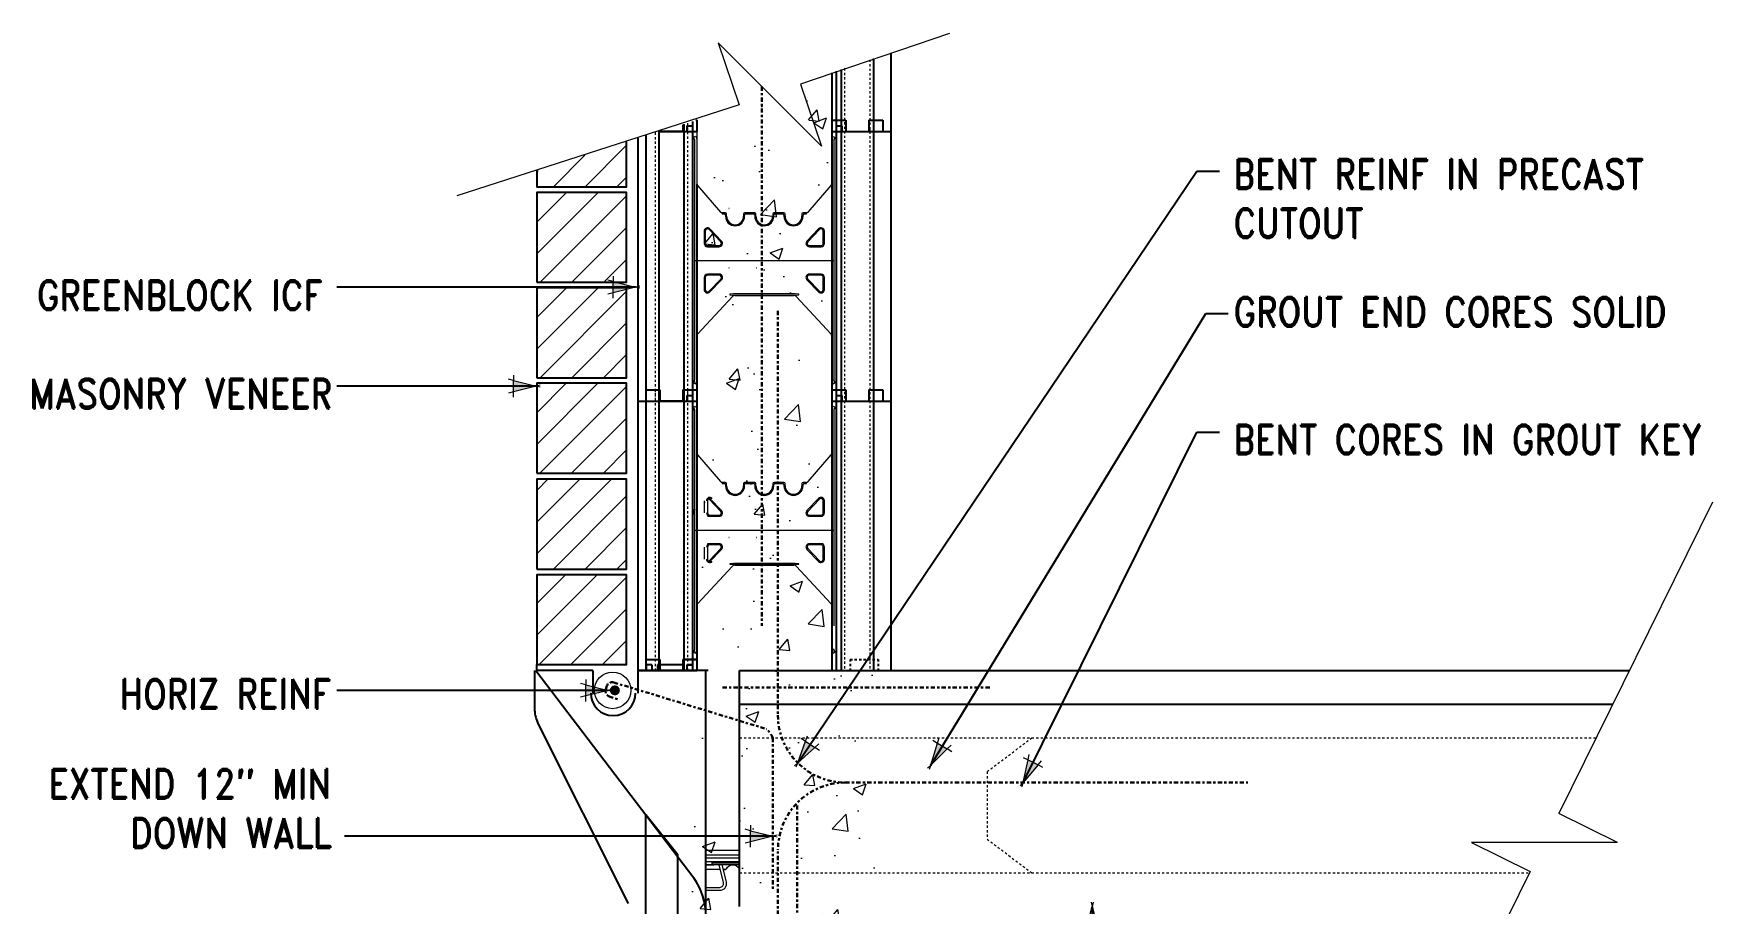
# Model space of a CAD drawing. Header units: inches. Extents: x -39.4 to 35.3, y 18.3 to 106.2.
# Drawn here: x -39.4 to 35.3, y 67.5 to 106.2 of the extents above; entities that cross this region are included whole.
import ezdxf

# ---------------------------------------------------------------- set-up
doc = ezdxf.new("R2010")
doc.units = ezdxf.units.IN
doc.header["$MEASUREMENT"] = 0
for name, pattern in [('CENTER', [2, 1.25, -0.25, 0.25, -0.25]), ('DASHED', [0.75, 0.5, -0.25]), ('DASHED2', [0.375, 0.25, -0.125]), ('HIDDEN', [0.375, 0.25, -0.125])]:
    doc.linetypes.add(name, pattern=pattern)
for name, color, linetype, lineweight in [('A2 Hatch', 8, 'Continuous', 9), ('DETAILS', 7, 'Continuous', 13), ('DIM', 3, 'Continuous', 13), ('REBAR', 2, 'CENTER', 30)]:
    doc.layers.add(name, color=color, linetype=linetype, lineweight=lineweight)
doc.styles.add('ARCTEXT', font='arctext.shx', dxfattribs={"width": 0.85})
doc.styles.add('ROMAND', font='romand.shx', dxfattribs={"width": 0.85})
doc.dimstyles.new('ARCTEXT1-4', dxfattribs={"dimtxt": 4, "dimasz": 2, "dimexe": 2, "dimexo": 2, "dimgap": 2, "dimtad": 1, "dimdec": 4, "dimzin": 3, "dimdsep": 46, "dimlunit": 4, "dimtxsty": 'ARCTEXT', "dimblk": 'ARCHTICK', "dimcen": 2, "dimaunit": 1, "dimadec": 0, "dimazin": 0, "dimtfac": 1, "dimtdec": 4, "dimtmove": 2, "dimatfit": 3, "dimldrblk": 'arrow', "dimfxl": 1, "dimtolj": 1, "dimtzin": 0, "dimarcsym": 0})
pattern_1 = [(45, (-7283.4527, 1527.4193), (-0.70710678, 0.70710678), [])]

# ---------------------------------------------------------------- blocks, each defined once
blk = doc.blocks.new('_ArchTick')
at = {"color": 0, "linetype": 'ByBlock', "const_width": 0.15}
blk.add_lwpolyline([(-0.5, -0.5), (0.5, 0.5)], dxfattribs=at)
blk = doc.blocks.new('arrow')
at = {"layer": 'DIM'}
blk.add_hatch(color=253, dxfattribs=at).paths.add_polyline_path([(-2, 0.5), (-2, -0.5), (0, 0)])
at = {"layer": 'DIM', "lineweight": 9}
for points in [[(-2, 0.98), (-2, 0.5), (-2.47, 0.62)], [(0.37, 0.09), (0, 0)], [(0.37, -0.09), (0, 0)], [(-2, -0.98), (-2, -0.5), (-2.47, -0.62)]]:
    blk.add_lwpolyline(points, dxfattribs=at)
at = {"layer": 'DIM', "lineweight": 15}
blk.add_lwpolyline([(0, 0), (-2, -0.5), (-2, 0.5), (0, 0)], dxfattribs=at)

msp = doc.modelspace()

# ---------------------------------------------------------------- hatches: boundary and pattern name
at = {"layer": 'A2 Hatch', "ltscale": 0.15}
h = msp.add_hatch(dxfattribs=at)
h.set_pattern_fill('AR-CONC', color=256, scale=0.8, style=0)
h.set_pattern_definition([(50, (-3306.0194, 491.815), (5.7380815, -0.502017), [0.6, -6.6]), (355, (-3306.0194, 491.815), (-1.110011, 6.017537), [0.48, -5.28]), (100.45145, (-3305.541, 491.773), (4.628071, 5.51552), [0.509922, -5.609137]), (46.1842, (-3306.0194, 493.415), (8.537928, -1.324152), [0.9, -9.9]), (96.63564, (-3305.308, 493.3046), (7.477296, 7.792949), [0.764882, -8.413704]), (351.1842, (-3306.019, 493.415), (7.477296, 7.792949), [0.72, -7.92]), (21, (-3305.2194, 493.015), (4.7752564, -3.220951), [0.6, -6.6]), (326, (-3305.2194, 493.015), (1.946523, 5.8012), [0.48, -5.28]), (71.45144, (-3304.8214, 492.7465), (6.721779, 2.580249), [0.509922, -5.609137]), (37.5, (-3306.0194, 491.815), (0.0972788, 2.6631508), [0, -5.216, 0, -5.36, 0, -5.3]), (7.5, (-3306.0194, 491.815), (2.1045563, 3.1552937), [0, -3.056, 0, -5.096, 0, -2.02]), (327.5, (-3307.8034, 491.815), (4.2705795, -0.180439), [0, -2, 0, -6.24, 0, -8.28]), (317.5, (-3308.6034, 491.815), (4.6654894, 0.80084), [0, -2.6, 0, -4.144, 0, -5.88])])
h.paths.add_polyline_path([(-8.037, 102.534), (-10.023, 101.86), (-10.223, 44.844), (-7.353, 45.817), (-8.29, 48.577), (-3.693, 43.981), (-4.629, 46.741), (-2.023, 47.625), (-2.028, 80.207), (-4.028, 80.207), (-4.028, 103.893), (-5.313, 103.457), (-4.377, 100.697), (-8.973, 105.294)])
h = msp.add_hatch(dxfattribs=at)
h.set_pattern_fill('ANSI31', color=256, scale=8, style=0)
h.set_pattern_definition(pattern_1)
h.paths.add_polyline_path([(-17.048, 95.149), (-13.048, 95.149), (-13.048, 99.149), (-17.048, 99.149)])
h = msp.add_hatch(dxfattribs=at)
h.set_pattern_fill('ANSI31', color=256, scale=8, style=0)
h.set_pattern_definition(pattern_1)
h.paths.add_polyline_path([(-17.048, 90.899), (-13.048, 90.899), (-13.048, 94.899), (-17.048, 94.899)])
h = msp.add_hatch(dxfattribs=at)
h.set_pattern_fill('ANSI31', color=256, scale=8, style=0)
h.set_pattern_definition(pattern_1)
h.paths.add_polyline_path([(-17.048, 86.649), (-13.048, 86.649), (-13.048, 90.649), (-17.048, 90.649)])
h = msp.add_hatch(dxfattribs=at)
h.set_pattern_fill('ANSI31', color=256, scale=8, style=0)
h.set_pattern_definition([(45, (-3298.6134, 426.1184), (-0.70710678, 0.70710678), [])])
h.paths.add_polyline_path([(-17.048, 82.379), (-13.048, 82.379), (-13.048, 86.379), (-17.048, 86.379)])
h = msp.add_hatch(dxfattribs=at)
h.set_pattern_fill('ANSI31', color=256, scale=8, style=0)
h.set_pattern_definition(pattern_1)
h.paths.add_polyline_path([(-17.048, 78.129), (-13.048, 78.129), (-13.048, 82.129), (-17.048, 82.129)])
h = msp.add_hatch(color=256, dxfattribs=at)
edge = h.paths.add_edge_path()
edge.add_arc((-13.572, 76.981), 0.224, 0, 360)

# ---------------------------------------------------------------- linework, layer by layer
at = {"color": 1}
for p, q in [((-1.298, 105.367), (-1.298, 89.86)), ((-3.508, 104.617), (-3.508, 89.86)), ((-2.063, 105.107), (-2.063, 89.86)), ((-3.923, 104.476), (-3.923, 89.86)), ((-3.723, 104.544), (-3.723, 89.86)), ((-9.964, 102.36), (-9.923, 102.36)), ((-9.964, 102.36), (-9.923, 102.36)), ((-9.923, 102.36), (-9.923, 101.86)), ((-3.923, 102.36), (-3.298, 102.36)), ((-3.923, 102.36), (-3.923, 101.86)), ((-3.298, 102.36), (-3.298, 101.86)), ((-2.273, 102.36), (-2.273, 101.86)), ((-2.273, 102.36), (-1.648, 102.36)), ((-1.648, 102.36), (-1.648, 101.86)), ((-12.198, 101.674), (-12.198, 89.86)), ((-10.498, 101.86), (-11.623, 101.86)), ((-11.623, 101.859), (-11.623, 89.86)), ((-11.622, 101.86), (-10.373, 101.86)), ((-11.622, 101.86), (-9.923, 101.86)), ((-11.573, 101.875), (-11.573, 101.86)), ((-10.548, 102.162), (-10.548, 101.86)), ((-10.498, 102.179), (-10.498, 89.86)), ((-10.373, 102.11), (-10.373, 101.86)), ((-10.373, 102.11), (-10.123, 102.11)), ((-10.223, 101.86), (-10.023, 101.86)), ((-10.123, 102.306), (-10.123, 89.86)), ((-3.923, 101.86), (-3.723, 101.86)), ((-3.923, 101.86), (-1.298, 101.86)), ((-3.723, 102.11), (-3.473, 102.11)), ((-3.508, 101.86), (-1.298, 101.86)), ((-3.473, 102.11), (-3.473, 101.86)), ((-3.203, 101.86), (-1.298, 101.86)), ((-3.203, 101.86), (-1.298, 101.86)), ((-3.203, 101.86), (-1.298, 101.86)), ((-2.063, 102.034), (-2.063, 101.86)), ((-1.648, 102.175), (-1.648, 101.86)), ((-1.648, 102.175), (-1.648, 101.86)), ((-1.298, 102.294), (-1.298, 101.86)), ((-12.548, 101.561), (-12.548, 89.86)), ((-9.923, 99.513), (-9.923, 89.86)), ((-12.548, 89.86), (-12.548, 77.86)), ((-12.548, 89.86), (-10.373, 89.86)), ((-12.548, 89.86), (-9.923, 89.86)), ((-12.198, 90.36), (-11.573, 90.36)), ((-12.198, 90.36), (-12.198, 77.86)), ((-11.623, 90.36), (-11.623, 77.86)), ((-10.498, 89.86), (-11.623, 89.86)), ((-11.573, 90.36), (-11.573, 89.86)), ((-10.548, 90.36), (-10.548, 89.86)), ((-10.548, 90.36), (-9.923, 90.36)), ((-10.498, 90.36), (-10.498, 77.86)), ((-10.373, 90.11), (-10.373, 89.86)), ((-10.373, 90.11), (-10.123, 90.11)), ((-10.123, 90.11), (-10.123, 77.86)), ((-10.123, 89.86), (-9.923, 89.86)), ((-9.923, 90.36), (-9.923, 77.86)), ((-9.923, 90.36), (-9.923, 89.86)), ((-3.923, 90.36), (-3.923, 77.86)), ((-3.923, 90.36), (-3.298, 90.36)), ((-3.923, 90.36), (-3.923, 89.86)), ((-3.923, 89.86), (-3.723, 89.86)), ((-3.923, 89.86), (-1.298, 89.86)), ((-3.723, 90.11), (-3.723, 77.86)), ((-3.723, 90.11), (-3.473, 90.11)), ((-3.508, 89.86), (-1.298, 89.86)), ((-3.508, 89.86), (-3.508, 77.86)), ((-3.473, 90.11), (-3.473, 89.86)), ((-3.298, 90.36), (-3.298, 89.86)), ((-2.273, 90.36), (-2.273, 89.86)), ((-2.273, 90.36), (-1.648, 90.36)), ((-2.063, 89.86), (-2.063, 77.86)), ((-1.648, 90.36), (-1.648, 89.86)), ((-1.298, 89.86), (-1.298, 77.86)), ((-17.148, 77.86), (-17.148, 76.182)), ((-17.093, 77.86), (-10.059, 68.632)), ((-14.548, 77.86), (-17.048, 77.86)), ((-14.548, 77.86), (-14.548, 76.86)), ((-12.548, 77.86), (-9.923, 77.86)), ((-9.423, 77.86), (-12.548, 77.86)), ((-12.548, 77.86), (-12.548, 76.86)), ((-12.548, 77.86), (-10.373, 77.86)), ((-12.548, 77.86), (-9.923, 77.86)), ((-9.423, 77.86), (-12.548, 77.86)), ((-12.198, 78.36), (-11.573, 78.36)), ((-12.198, 78.36), (-11.573, 78.36)), ((-12.198, 78.36), (-11.573, 78.36)), ((-12.198, 78.36), (-11.573, 78.36)), ((-12.198, 78.36), (-11.573, 78.36)), ((-12.198, 78.36), (-11.573, 78.36)), ((-12.198, 78.36), (-11.573, 78.36)), ((-12.198, 78.36), (-11.573, 78.36)), ((-12.173, 78.11), (-12.173, 77.86)), ((-11.923, 78.11), (-12.173, 78.11)), ((-12.173, 78.11), (-12.173, 77.86)), ((-11.923, 78.11), (-12.173, 78.11)), ((-12.173, 78.11), (-12.173, 77.86)), ((-11.923, 78.11), (-12.173, 78.11)), ((-12.173, 78.11), (-12.173, 77.86)), ((-11.923, 78.11), (-12.173, 78.11)), ((-12.173, 78.11), (-12.173, 77.86)), ((-11.923, 78.11), (-12.173, 78.11)), ((-12.173, 78.11), (-12.173, 77.86)), ((-11.923, 78.11), (-12.173, 78.11)), ((-12.173, 78.11), (-12.173, 77.86)), ((-11.923, 78.11), (-12.173, 78.11)), ((-11.923, 78.11), (-11.923, 77.86)), ((-11.923, 78.11), (-11.923, 77.86)), ((-11.923, 78.11), (-11.923, 77.86)), ((-11.923, 78.11), (-11.923, 77.86)), ((-11.923, 78.11), (-11.923, 77.86)), ((-11.923, 78.11), (-11.923, 77.86)), ((-11.923, 78.11), (-11.923, 77.86)), ((-10.548, 78.11), (-11.673, 78.11)), ((-11.673, 78.11), (-11.673, 77.86)), ((-10.548, 78.11), (-11.673, 78.11)), ((-11.673, 78.11), (-11.673, 77.86)), ((-10.548, 78.11), (-11.673, 78.11)), ((-11.673, 78.11), (-11.673, 77.86)), ((-10.548, 78.11), (-11.673, 78.11)), ((-11.673, 78.11), (-11.673, 77.86)), ((-10.548, 78.11), (-11.673, 78.11)), ((-11.673, 78.11), (-11.673, 77.86)), ((-10.548, 78.11), (-11.673, 78.11)), ((-11.673, 78.11), (-11.673, 77.86)), ((-10.548, 78.11), (-11.673, 78.11)), ((-11.673, 78.11), (-11.673, 77.86)), ((-10.498, 77.86), (-11.623, 77.86)), ((-10.498, 77.86), (-11.623, 77.86)), ((-10.498, 77.86), (-11.623, 77.86)), ((-10.498, 77.86), (-11.623, 77.86)), ((-10.498, 77.86), (-11.623, 77.86)), ((-10.498, 77.86), (-11.623, 77.86)), ((-10.498, 77.86), (-11.623, 77.86)), ((-10.498, 77.86), (-11.623, 77.86)), ((-11.573, 78.36), (-11.573, 77.86)), ((-11.573, 78.36), (-11.573, 77.86)), ((-11.573, 78.36), (-11.573, 77.86)), ((-11.573, 78.36), (-11.573, 77.86)), ((-11.573, 78.36), (-11.573, 77.86)), ((-11.573, 78.36), (-11.573, 77.86)), ((-11.573, 78.36), (-11.573, 77.86)), ((-11.573, 78.36), (-11.573, 77.86)), ((-10.548, 78.36), (-10.548, 77.86)), ((-9.923, 78.36), (-10.548, 78.36)), ((-10.548, 78.36), (-10.548, 77.86)), ((-10.548, 78.36), (-9.923, 78.36)), ((-10.548, 78.36), (-10.548, 77.86)), ((-9.923, 78.36), (-10.548, 78.36)), ((-10.548, 78.36), (-10.548, 77.86)), ((-10.548, 78.36), (-9.923, 78.36)), ((-10.548, 78.36), (-10.548, 77.86)), ((-9.923, 78.36), (-10.548, 78.36)), ((-10.548, 78.36), (-10.548, 77.86)), ((-9.923, 78.36), (-10.548, 78.36)), ((-10.548, 78.36), (-10.548, 77.86)), ((-10.548, 78.36), (-9.923, 78.36)), ((-10.548, 78.36), (-10.548, 77.86)), ((-10.548, 78.36), (-9.923, 78.36)), ((-10.548, 78.36), (-10.548, 77.86)), ((-10.548, 78.36), (-9.923, 78.36)), ((-10.548, 78.36), (-10.548, 77.86)), ((-10.548, 78.36), (-9.923, 78.36)), ((-10.548, 78.36), (-10.548, 77.86)), ((-9.923, 78.36), (-10.548, 78.36)), ((-10.548, 78.36), (-10.548, 77.86)), ((-10.548, 78.36), (-9.923, 78.36)), ((-10.548, 78.36), (-10.548, 77.86)), ((-10.548, 78.36), (-9.923, 78.36)), ((-10.548, 78.36), (-10.548, 77.86)), ((-9.923, 78.36), (-10.548, 78.36)), ((-10.548, 78.36), (-10.548, 77.86)), ((-9.923, 78.36), (-10.548, 78.36)), ((-10.373, 78.11), (-10.373, 77.86)), ((-10.123, 78.11), (-10.373, 78.11)), ((-10.373, 78.11), (-10.373, 77.86)), ((-10.373, 78.11), (-10.123, 78.11)), ((-10.373, 78.11), (-10.373, 77.86)), ((-10.123, 78.11), (-10.373, 78.11)), ((-10.373, 78.11), (-10.373, 77.86)), ((-10.373, 78.11), (-10.123, 78.11)), ((-10.373, 78.11), (-10.373, 77.86)), ((-10.123, 78.11), (-10.373, 78.11)), ((-10.373, 78.11), (-10.373, 77.86)), ((-10.123, 78.11), (-10.373, 78.11)), ((-10.373, 78.11), (-10.373, 77.86)), ((-10.373, 78.11), (-10.123, 78.11)), ((-10.373, 78.11), (-10.373, 77.86)), ((-10.373, 78.11), (-10.123, 78.11)), ((-10.373, 78.11), (-10.373, 77.86)), ((-10.373, 78.11), (-10.123, 78.11)), ((-10.373, 78.11), (-10.373, 77.86)), ((-10.373, 78.11), (-10.123, 78.11)), ((-10.373, 78.11), (-10.373, 77.86)), ((-10.123, 78.11), (-10.373, 78.11)), ((-10.373, 78.11), (-10.373, 77.86)), ((-10.373, 78.11), (-10.123, 78.11)), ((-10.373, 78.11), (-10.373, 77.86)), ((-10.373, 78.11), (-10.123, 78.11)), ((-10.373, 78.11), (-10.373, 77.86)), ((-10.123, 78.11), (-10.373, 78.11)), ((-10.373, 78.11), (-10.373, 77.86)), ((-10.123, 78.11), (-10.373, 78.11)), ((-10.123, 78.11), (-10.123, 77.86)), ((-10.123, 78.11), (-10.123, 77.86)), ((-10.123, 78.11), (-10.123, 77.86)), ((-10.123, 78.11), (-10.123, 77.86)), ((-10.123, 78.11), (-10.123, 77.86)), ((-10.123, 78.11), (-10.123, 77.86)), ((-10.123, 78.11), (-10.123, 77.86)), ((-10.123, 77.86), (-9.923, 77.86)), ((-10.123, 77.86), (-9.923, 77.86)), ((-10.123, 77.86), (-9.923, 77.86)), ((-10.123, 77.86), (-9.923, 77.86)), ((-10.123, 77.86), (-9.923, 77.86)), ((-10.123, 77.86), (-9.923, 77.86)), ((-10.123, 77.86), (-9.923, 77.86)), ((-10.123, 77.86), (-9.923, 77.86)), ((-9.923, 78.36), (-9.923, 77.86)), ((-9.923, 78.36), (-9.923, 77.86)), ((-9.923, 78.36), (-9.923, 77.86)), ((-9.923, 78.36), (-9.923, 77.86)), ((-9.923, 78.36), (-9.923, 77.86)), ((-9.923, 78.36), (-9.923, 77.86)), ((-9.923, 78.36), (-9.923, 77.86)), ((-9.923, 78.36), (-9.923, 77.86)), ((-9.923, 78.36), (-9.923, 77.86)), ((-9.923, 78.36), (-9.923, 77.86)), ((-9.923, 78.36), (-9.923, 77.86)), ((-9.923, 78.36), (-9.923, 77.86)), ((-9.923, 78.36), (-9.923, 77.86)), ((-9.923, 78.36), (-9.923, 77.86)), ((-9.923, 78.36), (-9.923, 77.86)), ((-9.923, 78.36), (-9.923, 77.86)), ((-9.923, 78.36), (-9.923, 77.86)), ((-9.923, 78.36), (-9.923, 77.86)), ((-9.523, 66.92), (-9.523, 77.86)), ((-4.128, 77.86), (-1.503, 77.86)), ((-3.923, 77.86), (-1.298, 77.86)), ((-12.967, 67.495), (-17.016, 75.566)), ((-12.198, 66.15), (-12.198, 71.438)), ((-10.773, 69.66), (-12.198, 71.438)), ((-10.773, 66.15), (-10.773, 69.66))]:
    msp.add_line(p, q, dxfattribs=at)
at = {"color": 1, "linetype": 'HIDDEN', "ltscale": 0.02}
for p, q in [((-9.964, 102.36), (-9.923, 102.36)), ((-3.923, 102.36), (-3.298, 102.36)), ((-3.298, 102.36), (-3.298, 101.86)), ((-2.273, 102.36), (-2.273, 101.86)), ((-2.273, 102.36), (-1.648, 102.36)), ((-1.648, 102.36), (-1.648, 101.86)), ((-11.573, 101.875), (-11.573, 101.86)), ((-10.548, 102.162), (-10.548, 101.86)), ((-3.723, 102.11), (-3.723, 101.86)), ((-3.723, 102.11), (-3.473, 102.11)), ((-3.473, 102.11), (-3.473, 101.86)), ((-2.273, 101.963), (-2.273, 101.86)), ((-1.648, 102.175), (-1.648, 101.86)), ((-12.198, 90.36), (-11.573, 90.36)), ((-12.198, 90.36), (-12.198, 89.86)), ((-11.573, 90.36), (-11.573, 89.86)), ((-10.548, 90.36), (-10.548, 89.86)), ((-10.548, 90.36), (-9.923, 90.36)), ((-3.923, 90.36), (-3.298, 90.36)), ((-3.723, 90.11), (-3.723, 89.86)), ((-3.723, 90.11), (-3.473, 90.11)), ((-3.473, 90.11), (-3.473, 89.86)), ((-3.298, 90.36), (-3.298, 89.86)), ((-2.273, 90.36), (-2.273, 89.86)), ((-2.273, 90.36), (-1.648, 90.36)), ((-1.648, 90.36), (-1.648, 89.86)), ((-12.198, 78.36), (-11.573, 78.36)), ((-12.198, 78.36), (-12.198, 77.86)), ((-12.198, 78.36), (-11.573, 78.36)), ((-12.198, 78.36), (-12.198, 77.86)), ((-12.198, 78.36), (-11.573, 78.36)), ((-12.198, 78.36), (-12.198, 77.86)), ((-12.198, 78.36), (-11.573, 78.36)), ((-12.198, 78.36), (-12.198, 77.86)), ((-12.198, 78.36), (-11.573, 78.36)), ((-12.198, 78.36), (-12.198, 77.86)), ((-12.198, 78.36), (-11.573, 78.36)), ((-12.198, 78.36), (-11.573, 78.36)), ((-12.198, 78.36), (-12.198, 77.86)), ((-12.198, 78.36), (-11.573, 78.36)), ((-12.198, 78.36), (-11.573, 78.36)), ((-12.198, 78.36), (-12.198, 77.86)), ((-12.198, 78.36), (-11.573, 78.36)), ((-12.198, 78.36), (-12.198, 77.86)), ((-12.198, 78.36), (-11.573, 78.36)), ((-12.198, 78.36), (-11.573, 78.36)), ((-12.198, 78.36), (-12.198, 77.86)), ((-12.198, 78.36), (-11.573, 78.36)), ((-12.198, 78.36), (-12.198, 77.86)), ((-12.198, 78.36), (-11.573, 78.36)), ((-12.198, 78.36), (-12.198, 77.86)), ((-11.573, 78.36), (-11.573, 77.86)), ((-11.573, 78.36), (-11.573, 77.86)), ((-11.573, 78.36), (-11.573, 77.86)), ((-11.573, 78.36), (-11.573, 77.86)), ((-11.573, 78.36), (-11.573, 77.86)), ((-11.573, 78.36), (-11.573, 77.86)), ((-11.573, 78.36), (-11.573, 77.86)), ((-11.573, 78.36), (-11.573, 77.86)), ((-11.573, 78.36), (-11.573, 77.86)), ((-11.573, 78.36), (-11.573, 77.86)), ((-11.573, 78.36), (-11.573, 77.86)), ((-11.573, 78.36), (-11.573, 77.86)), ((-11.573, 78.36), (-11.573, 77.86)), ((-11.573, 78.36), (-11.573, 77.86)), ((-10.548, 78.36), (-10.548, 77.86)), ((-10.548, 78.36), (-9.923, 78.36)), ((-10.548, 78.36), (-10.548, 77.86)), ((-10.548, 78.36), (-9.923, 78.36)), ((-10.548, 78.36), (-10.548, 77.86)), ((-10.548, 78.36), (-9.923, 78.36)), ((-10.548, 78.36), (-10.548, 77.86)), ((-10.548, 78.36), (-9.923, 78.36)), ((-10.548, 78.36), (-10.548, 77.86)), ((-10.548, 78.36), (-9.923, 78.36)), ((-10.548, 78.36), (-10.548, 77.86)), ((-10.548, 78.36), (-9.923, 78.36)), ((-10.548, 78.36), (-10.548, 77.86)), ((-10.548, 78.36), (-9.923, 78.36)), ((-10.548, 78.36), (-10.548, 77.86)), ((-10.548, 78.36), (-9.923, 78.36)), ((-10.548, 78.36), (-10.548, 77.86)), ((-10.548, 78.36), (-9.923, 78.36)), ((-10.548, 78.36), (-10.548, 77.86)), ((-10.548, 78.36), (-9.923, 78.36)), ((-10.548, 78.36), (-10.548, 77.86)), ((-10.548, 78.36), (-9.923, 78.36)), ((-10.548, 78.36), (-10.548, 77.86)), ((-10.548, 78.36), (-9.923, 78.36)), ((-10.548, 78.36), (-10.548, 77.86)), ((-10.548, 78.36), (-9.923, 78.36)), ((-10.548, 78.36), (-10.548, 77.86)), ((-10.548, 78.36), (-9.923, 78.36)), ((-3.103, 78.36), (-3.103, 77.86)), ((-3.103, 78.36), (-1.853, 78.36)), ((-1.853, 78.36), (-1.853, 77.86))]:
    msp.add_line(p, q, dxfattribs=at)
at = {"ltscale": 0.15}
for p, q in [((-11.573, 101.86), (-10.548, 101.86)), ((-11.573, 89.86), (-10.548, 89.86)), ((-17.048, 77.879), (-17.048, 78.129)), ((-11.573, 77.86), (-10.548, 77.86)), ((-11.573, 77.86), (-10.548, 77.86)), ((-11.573, 77.86), (-10.548, 77.86)), ((-11.573, 77.86), (-10.548, 77.86)), ((-11.573, 77.86), (-10.548, 77.86)), ((-11.573, 77.86), (-10.548, 77.86)), ((-11.573, 77.86), (-10.548, 77.86)), ((-11.573, 77.86), (-10.548, 77.86)), ((-8.023, 77.86), (31.571, 77.86)), ((-8.023, 67.36), (-8.023, 77.86)), ((-8.023, 76.36), (30.831, 76.36))]:
    msp.add_line(p, q, dxfattribs=at)
msp.add_lwpolyline([(-17.048, 100.111), (-17.048, 99.399), (-13.048, 99.399), (-13.048, 101.4)], dxfattribs=at)
for points in [[(-17.048, 95.149), (-13.048, 95.149), (-13.048, 99.149), (-17.048, 99.149)], [(-17.048, 90.899), (-13.048, 90.899), (-13.048, 94.899), (-17.048, 94.899)], [(-17.048, 86.649), (-13.048, 86.649), (-13.048, 90.649), (-17.048, 90.649)], [(-17.048, 82.379), (-13.048, 82.379), (-13.048, 86.379), (-17.048, 86.379)], [(-17.048, 78.129), (-13.048, 78.129), (-13.048, 82.129), (-17.048, 82.129)]]:
    msp.add_lwpolyline(points, close=True, dxfattribs=at)
at = {"color": 1}
for centre, radius, start, end in [((-13.648, 76.86), 1, 180, 0), ((-15.648, 76.182), 1.5, 180, 204.22775), ((-12.523, 66.92), 3, 360, 34.77783)]:
    msp.add_arc(centre, radius, start, end, dxfattribs=at)
at = {"layer": 'A2 Hatch', "linetype": 'DASHED2', "ltscale": 0.15}
for p, q in [((-3.348, 104.671), (-3.348, 89.86)), ((-2.223, 105.053), (-2.223, 89.86)), ((-11.783, 101.808), (-11.783, 89.86)), ((-10.338, 102.233), (-10.338, 89.86)), ((-2.223, 101.98), (-2.223, 101.86)), ((-11.783, 90.36), (-11.783, 77.86)), ((-10.338, 90.36), (-10.338, 77.86)), ((-3.348, 89.86), (-3.348, 77.86)), ((-2.223, 89.86), (-2.223, 77.86))]:
    msp.add_line(p, q, dxfattribs=at)
at = {"layer": 'A2 Hatch', "ltscale": 0.15}
for p, q in [((-14.895, 99.399), (-13.048, 101.245)), ((-17.048, 100.073), (-16.993, 100.129)), ((-16.309, 99.399), (-14.906, 100.801)), ((-13.481, 99.399), (-13.048, 99.831))]:
    msp.add_line(p, q, dxfattribs=at)
at = {"layer": 'A2 Hatch', "linetype": 'DASHED', "ltscale": 0.2}
for p, q in [((-8.023, 74.86), (30.09, 74.86)), ((2.992, 73.36), (4.977, 74.86)), ((2.992, 73.36), (2.992, 70.36)), ((2.992, 70.36), (4.977, 68.86)), ((-8.023, 68.86), (27.129, 68.86))]:
    msp.add_line(p, q, dxfattribs=at)
at = {"layer": 'A2 Hatch', "ltscale": 0.15}
msp.add_circle((-13.672, 76.981), 0.816, dxfattribs=at)
at = {"layer": 'DETAILS', "color": 6, "lineweight": 20}
for p, q in [((-9.923, 102.374), (-9.923, 90.787)), ((-10.076, 101.605), (-9.989, 101.655)), ((-9.989, 101.655), (-9.93, 101.552)), ((-3.917, 101.534), (-3.858, 101.637)), ((-3.858, 101.637), (-3.771, 101.587)), ((-10.03, 101.525), (-10.076, 101.605)), ((-10.023, 101.5), (-10.023, 90.824)), ((-9.923, 101.527), (-9.923, 99.548)), ((-3.923, 99.53), (-3.923, 101.509)), ((-3.771, 101.587), (-3.823, 101.496)), ((-3.823, 101.496), (-3.823, 90.787)), ((-9.923, 99.547), (-9.923, 99.531)), ((-9.923, 99.53), (-9.923, 92.768)), ((-9.896, 99.461), (-8.878, 98.271)), ((-4.969, 98.271), (-3.951, 99.461)), ((-3.923, 92.768), (-3.923, 99.53)), ((-8.806, 98.24), (-8.798, 98.24)), ((-8.648, 98.24), (-8.806, 98.24)), ((-8.798, 98.24), (-8.798, 98.19)), ((-8.798, 98.19), (-8.698, 98.19)), ((-8.648, 98.14), (-8.648, 98.085)), ((-8.598, 98.085), (-8.598, 98.19)), ((-7.848, 98.19), (-7.848, 98.085)), ((-7.348, 98.24), (-7.798, 98.24)), ((-7.798, 98.085), (-7.798, 98.14)), ((-7.748, 98.19), (-7.398, 98.19)), ((-7.348, 98.14), (-7.348, 98.085)), ((-7.298, 98.085), (-7.298, 98.19)), ((-6.548, 98.19), (-6.548, 98.085)), ((-6.048, 98.24), (-6.498, 98.24)), ((-6.498, 98.085), (-6.498, 98.14)), ((-6.448, 98.19), (-6.098, 98.19)), ((-6.048, 98.14), (-6.048, 98.085)), ((-5.998, 98.085), (-5.998, 98.19)), ((-5.248, 98.19), (-5.248, 98.085)), ((-5.041, 98.24), (-5.198, 98.24)), ((-5.198, 98.085), (-5.198, 98.14)), ((-5.148, 98.19), (-5.048, 98.19)), ((-5.048, 98.19), (-5.048, 98.24)), ((-5.048, 98.24), (-5.041, 98.24)), ((-9.598, 97.421), (-9.598, 96.88)), ((-9.548, 97.421), (-9.548, 96.88)), ((-8.857, 96.949), (-9.376, 97.49)), ((-8.821, 96.984), (-9.34, 97.525)), ((-4.507, 97.525), (-5.026, 96.984)), ((-4.471, 97.49), (-4.99, 96.949)), ((-4.298, 96.88), (-4.298, 97.421)), ((-4.248, 96.88), (-4.248, 97.421)), ((-9.448, 96.78), (-8.929, 96.78)), ((-9.448, 96.73), (-8.929, 96.73)), ((-4.918, 96.78), (-4.398, 96.78)), ((-4.918, 96.73), (-4.398, 96.73)), ((-10.023, 96.11), (-3.823, 96.11)), ((-9.598, 95.36), (-9.598, 94.819)), ((-9.548, 95.36), (-9.548, 94.819)), ((-8.929, 95.51), (-9.448, 95.51)), ((-8.929, 95.46), (-9.448, 95.46)), ((-9.376, 94.75), (-8.857, 95.291)), ((-9.34, 94.715), (-8.821, 95.256)), ((-5.026, 95.256), (-4.507, 94.715)), ((-4.99, 95.291), (-4.471, 94.75)), ((-4.398, 95.51), (-4.918, 95.51)), ((-4.398, 95.46), (-4.918, 95.46)), ((-4.298, 94.819), (-4.298, 95.36)), ((-4.248, 94.819), (-4.248, 95.36)), ((-9.894, 92.839), (-8.342, 94.516)), ((-8.294, 94.63), (-8.45, 94.615)), ((-8.45, 94.595), (-8.294, 94.58)), ((-6.923, 94.63), (-8.294, 94.63)), ((-8.294, 94.58), (-6.923, 94.58)), ((-8.236, 94.56), (-6.923, 94.56)), ((-5.553, 94.63), (-6.923, 94.63)), ((-6.923, 94.58), (-5.553, 94.58)), ((-6.923, 94.56), (-5.611, 94.56)), ((-5.397, 94.615), (-5.553, 94.63)), ((-5.553, 94.58), (-5.397, 94.595)), ((-5.505, 94.516), (-3.953, 92.839)), ((-9.923, 90.76), (-9.923, 92.768)), ((-3.923, 92.768), (-3.923, 90.76)), ((-10.03, 90.762), (-10.076, 90.683)), ((-10.076, 90.683), (-9.989, 90.633)), ((-10.023, 90.824), (-10.023, 90.787)), ((-9.989, 90.633), (-9.93, 90.735)), ((-3.917, 90.735), (-3.858, 90.633)), ((-3.858, 90.633), (-3.771, 90.683)), ((-3.823, 90.787), (-3.823, 90.824)), ((-3.771, 90.683), (-3.817, 90.762)), ((-10.076, 89.587), (-9.989, 89.637)), ((-10.03, 89.508), (-10.076, 89.587)), ((-10.023, 89.485), (-10.023, 78.787)), ((-10.023, 89.446), (-10.023, 89.483)), ((-9.989, 89.637), (-9.93, 89.534)), ((-9.923, 89.509), (-9.923, 87.53)), ((-3.923, 87.53), (-3.923, 89.509)), ((-3.917, 89.534), (-3.858, 89.637)), ((-3.858, 89.637), (-3.771, 89.587)), ((-3.823, 89.485), (-3.823, 79.86)), ((-3.823, 89.483), (-3.823, 89.446)), ((-3.771, 89.587), (-3.817, 89.508)), ((-9.923, 87.53), (-9.923, 80.768)), ((-9.896, 87.461), (-8.878, 86.271)), ((-4.969, 86.271), (-3.951, 87.461)), ((-3.923, 80.768), (-3.923, 87.53)), ((-8.806, 86.24), (-8.798, 86.24)), ((-8.648, 86.24), (-8.806, 86.24)), ((-8.798, 86.24), (-8.798, 86.19)), ((-8.798, 86.19), (-8.698, 86.19)), ((-8.648, 86.14), (-8.648, 86.085)), ((-8.598, 86.085), (-8.598, 86.19)), ((-7.848, 86.19), (-7.848, 86.085)), ((-7.348, 86.24), (-7.798, 86.24)), ((-7.798, 86.085), (-7.798, 86.14)), ((-7.748, 86.19), (-7.398, 86.19)), ((-7.348, 86.14), (-7.348, 86.085)), ((-7.298, 86.085), (-7.298, 86.19)), ((-6.548, 86.19), (-6.548, 86.085)), ((-6.048, 86.24), (-6.498, 86.24)), ((-6.498, 86.085), (-6.498, 86.14)), ((-6.448, 86.19), (-6.098, 86.19)), ((-6.048, 86.14), (-6.048, 86.085)), ((-5.998, 86.085), (-5.998, 86.19)), ((-5.248, 86.19), (-5.248, 86.085)), ((-5.041, 86.24), (-5.198, 86.24)), ((-5.198, 86.085), (-5.198, 86.14)), ((-5.148, 86.19), (-5.048, 86.19)), ((-5.048, 86.19), (-5.048, 86.24)), ((-5.048, 86.24), (-5.041, 86.24)), ((-9.598, 85.421), (-9.598, 84.88)), ((-9.448, 85.421), (-9.448, 84.88)), ((-8.857, 84.949), (-9.376, 85.49)), ((-8.821, 84.984), (-9.34, 85.525)), ((-4.507, 85.525), (-5.026, 84.984)), ((-4.471, 85.49), (-4.99, 84.949)), ((-4.298, 84.88), (-4.298, 85.421)), ((-4.248, 84.88), (-4.248, 85.421)), ((-9.448, 84.78), (-8.929, 84.78)), ((-9.448, 84.73), (-8.929, 84.73)), ((-4.918, 84.78), (-4.398, 84.78)), ((-4.918, 84.73), (-4.398, 84.73)), ((-10.023, 84.11), (-3.823, 84.11)), ((-9.598, 83.36), (-9.598, 82.819)), ((-8.929, 83.51), (-9.448, 83.51)), ((-8.929, 83.46), (-9.448, 83.46)), ((-9.448, 83.36), (-9.448, 82.819)), ((-9.376, 82.75), (-8.857, 83.291)), ((-9.34, 82.715), (-8.821, 83.256)), ((-5.026, 83.256), (-4.507, 82.715)), ((-4.99, 83.291), (-4.471, 82.75)), ((-4.398, 83.51), (-4.918, 83.51)), ((-4.398, 83.46), (-4.918, 83.46)), ((-4.298, 82.819), (-4.298, 83.36)), ((-4.248, 82.819), (-4.248, 83.36)), ((-9.894, 80.839), (-8.342, 82.516)), ((-8.294, 82.63), (-8.45, 82.615)), ((-8.45, 82.595), (-8.294, 82.58)), ((-6.923, 82.63), (-8.294, 82.63)), ((-8.294, 82.58), (-6.923, 82.58)), ((-8.236, 82.56), (-6.923, 82.56)), ((-5.553, 82.63), (-6.923, 82.63)), ((-6.923, 82.58), (-5.553, 82.58)), ((-6.923, 82.56), (-5.611, 82.56)), ((-5.397, 82.615), (-5.553, 82.63)), ((-5.553, 82.58), (-5.397, 82.595)), ((-5.505, 82.516), (-3.953, 80.839)), ((-9.923, 78.76), (-9.923, 80.768)), ((-3.923, 80.768), (-3.923, 79.86)), ((-3.923, 80.768), (-3.923, 78.76)), ((-10.03, 78.762), (-10.076, 78.683)), ((-10.076, 78.683), (-9.989, 78.633)), ((-10.023, 78.824), (-10.023, 78.787)), ((-9.989, 78.633), (-9.93, 78.735)), ((-3.917, 78.735), (-3.858, 78.633)), ((-3.858, 78.633), (-3.771, 78.683)), ((-3.823, 78.787), (-3.823, 78.824)), ((-3.771, 78.683), (-3.817, 78.762))]:
    msp.add_line(p, q, dxfattribs=at)
for points in [[(-8.489, 98.435), (-8.503, 98.435)], [(-8.489, 95.785), (-8.503, 95.785)], [(-8.489, 95.785), (-8.503, 95.785)], [(-7.287, 95.785), (-7.273, 95.785)], [(-8.489, 83.785), (-8.503, 83.785)], [(-7.287, 83.785), (-7.273, 83.785)]]:
    msp.add_lwpolyline(points, close=True, dxfattribs=at)
for points in [[(-9.523, 69.871, 0.0537), (-9.417, 69.86), (-8.023, 69.86)], [(-9.523, 68.21), (-8.903, 68.21, 0.485338), (-8.737, 68.42), (-8.928, 69.21), (-9.524, 69.21), (-9.274, 69.21), (-9.174, 69.21)], [(-9.523, 68.08), (-8.903, 68.08, 0.485338), (-8.611, 68.45), (-8.794, 69.21)], [(-8.88, 69.01), (-9.417, 69.01, 0.0537), (-9.523, 68.998, 0.0537)], [(-8.023, 69.31), (-9.174, 69.31), (-9.272, 69.288, 0.780776), (-9.272, 69.282), (-9.174, 69.26), (-8.023, 69.26)], [(-8.653, 69.01), (-8.746, 69.01), (-8.653, 69.01, 0.279322), (-8.609, 69.037, -0.605918), (-8.037, 69.037, 0.107395), (-8.023, 69.02, 0.107395)]]:
    msp.add_lwpolyline(points, format="xyb", dxfattribs=at)
for points in [[(-9.523, 69.66), (-8.023, 69.66)], [(-8.023, 69.51), (-9.523, 69.51)], [(-9.523, 69.36), (-8.023, 69.36)], [(-8.023, 69.21), (-9.523, 69.21)]]:
    msp.add_lwpolyline(points, dxfattribs=at)
for centre, radius, start, end in [((-10.073, 101.5), 0.05, 0, 30), ((-9.973, 101.527), 0.05, 0, 30), ((-3.873, 101.509), 0.05, 150, 180), ((-9.823, 99.531), 0.1, 180, 223.83086), ((-9.823, 99.53), 0.1, 180, 223.83086), ((-4.023, 99.53), 0.1, 316.16914, 360), ((-8.806, 98.34), 0.1, 223.83086, 270), ((-8.698, 98.14), 0.05, 360, 90), ((-8.648, 98.19), 0.05, 0, 90), ((-8.223, 98.085), 0.425, 180, 360), ((-8.223, 98.085), 0.375, 180, 0), ((-7.798, 98.19), 0.05, 90, 180), ((-7.748, 98.14), 0.05, 90, 180), ((-7.398, 98.14), 0.05, 360, 90), ((-7.348, 98.19), 0.05, 0, 90), ((-6.923, 98.085), 0.425, 180, 270), ((-6.923, 98.085), 0.375, 180, 270), ((-6.923, 98.085), 0.425, 270, 0), ((-6.923, 98.085), 0.375, 270, 0), ((-6.498, 98.19), 0.05, 90, 180), ((-6.448, 98.14), 0.05, 90, 180), ((-6.098, 98.14), 0.05, 0, 90), ((-6.048, 98.19), 0.05, 0, 90), ((-5.623, 98.085), 0.425, 180, 0), ((-5.623, 98.085), 0.375, 180, 0), ((-5.198, 98.19), 0.05, 90, 180), ((-5.148, 98.14), 0.05, 90, 180), ((-5.041, 98.34), 0.1, 270, 316.16914), ((-9.448, 97.421), 0.15, 43.83086, 180), ((-9.448, 97.421), 0.1, 43.83086, 180), ((-4.398, 97.421), 0.15, 0, 136.16914), ((-4.398, 97.421), 0.1, 0, 136.16914), ((-9.448, 96.88), 0.15, 180, 270), ((-9.448, 96.88), 0.1, 180, 270), ((-8.929, 96.88), 0.15, 270, 43.83086), ((-8.929, 96.88), 0.1, 270, 43.83086), ((-4.918, 96.88), 0.15, 136.16914, 270), ((-4.918, 96.88), 0.1, 136.16914, 270), ((-4.398, 96.88), 0.15, 270, 0), ((-4.398, 96.88), 0.1, 270, 360), ((-9.448, 95.36), 0.15, 90, 180), ((-9.448, 95.36), 0.1, 90, 180), ((-8.929, 95.36), 0.15, 316.16914, 90), ((-8.929, 95.36), 0.1, 316.16914, 90), ((-4.918, 95.36), 0.15, 90, 223.83086), ((-4.918, 95.36), 0.1, 90, 223.83086), ((-4.398, 95.36), 0.15, 360, 90), ((-4.398, 95.36), 0.1, 0, 90), ((-9.448, 94.819), 0.15, 180, 316.16914), ((-9.448, 94.819), 0.1, 180, 316.16914), ((-8.449, 94.605), 0.01, 97.40989, 262.59011), ((-8.236, 94.41), 0.15, 90, 135), ((-5.611, 94.41), 0.15, 45, 90), ((-5.398, 94.605), 0.01, 277.40989, 82.59011), ((-4.398, 94.819), 0.15, 223.83086, 360), ((-4.398, 94.819), 0.1, 223.83086, 0), ((-9.823, 92.768), 0.1, 135, 180), ((-4.023, 92.768), 0.1, 360, 45), ((-10.073, 90.787), 0.05, 330, 360), ((-9.973, 90.76), 0.05, 330, 360), ((-3.873, 90.76), 0.05, 180, 210), ((-3.773, 90.787), 0.05, 180, 210), ((-10.073, 89.483), 0.05, 0, 30), ((-9.973, 89.509), 0.05, 0, 30), ((-3.873, 89.509), 0.05, 150, 180), ((-3.773, 89.483), 0.05, 150, 180), ((-9.823, 87.53), 0.1, 180, 223.83086), ((-4.023, 87.53), 0.1, 316.16914, 360), ((-8.806, 86.34), 0.1, 223.83086, 270), ((-8.698, 86.14), 0.05, 360, 90), ((-8.648, 86.19), 0.05, 0, 90), ((-8.223, 86.085), 0.425, 180, 360), ((-8.223, 86.085), 0.375, 180, 0), ((-7.798, 86.19), 0.05, 90, 180), ((-7.748, 86.14), 0.05, 90, 180), ((-7.398, 86.14), 0.05, 360, 90), ((-7.348, 86.19), 0.05, 0, 90), ((-6.923, 86.085), 0.425, 180, 270), ((-6.923, 86.085), 0.375, 180, 270), ((-6.923, 86.085), 0.425, 270, 0), ((-6.923, 86.085), 0.375, 270, 0), ((-6.498, 86.19), 0.05, 90, 180), ((-6.448, 86.14), 0.05, 90, 180), ((-6.098, 86.14), 0.05, 0, 90), ((-6.048, 86.19), 0.05, 0, 90), ((-5.623, 86.085), 0.425, 180, 0), ((-5.623, 86.085), 0.375, 180, 0), ((-5.198, 86.19), 0.05, 90, 180), ((-5.148, 86.14), 0.05, 90, 180), ((-5.041, 86.34), 0.1, 270, 316.16914), ((-9.348, 85.421), 0.15, 43.83086, 180), ((-9.348, 85.421), 0.1, 43.83086, 180), ((-4.398, 85.421), 0.15, 0, 136.16914), ((-4.398, 85.421), 0.1, 0, 136.16914), ((-9.348, 84.88), 0.15, 180, 270), ((-9.348, 84.88), 0.1, 180, 270), ((-8.929, 84.88), 0.15, 270, 43.83086), ((-8.929, 84.88), 0.1, 270, 43.83086), ((-4.918, 84.88), 0.15, 136.16914, 270), ((-4.918, 84.88), 0.1, 136.16914, 270), ((-4.398, 84.88), 0.15, 270, 0), ((-4.398, 84.88), 0.1, 270, 360), ((-9.348, 83.36), 0.15, 90, 180), ((-9.348, 83.36), 0.1, 90, 180), ((-8.929, 83.36), 0.15, 316.16914, 90), ((-8.929, 83.36), 0.1, 316.16914, 90), ((-4.918, 83.36), 0.15, 90, 223.83086), ((-4.918, 83.36), 0.1, 90, 223.83086), ((-4.398, 83.36), 0.15, 360, 90), ((-4.398, 83.36), 0.1, 0, 90), ((-9.348, 82.819), 0.15, 180, 316.16914), ((-9.348, 82.819), 0.1, 180, 316.16914), ((-8.449, 82.605), 0.01, 97.40989, 262.59011), ((-8.236, 82.41), 0.15, 90, 135), ((-5.611, 82.41), 0.15, 45, 90), ((-5.398, 82.605), 0.01, 277.40989, 82.59011), ((-4.398, 82.819), 0.15, 223.83086, 360), ((-4.398, 82.819), 0.1, 223.83086, 0), ((-9.823, 80.768), 0.1, 135, 180), ((-4.023, 80.768), 0.1, 360, 45), ((-10.073, 78.787), 0.05, 330, 360), ((-9.973, 78.76), 0.05, 330, 360), ((-3.873, 78.76), 0.05, 180, 210), ((-3.773, 78.787), 0.05, 180, 210)]:
    msp.add_arc(centre, radius, start, end, dxfattribs=at)
at = {"layer": 'DIM'}
for p, q in [((35.27, 85.356), (28.433, 71.501)), ((31.046, 70.211), (28.433, 71.501)), ((31.046, 70.211), (24.546, 70.211)), ((24.546, 70.211), (27.16, 68.922)), ((27.16, 68.922), (20.323, 55.067))]:
    msp.add_line(p, q, dxfattribs=at)
msp.add_lwpolyline([(1.314, 106.219), (-5.313, 103.971), (-4.377, 101.211), (-8.973, 105.807), (-8.037, 103.047), (-20.602, 98.998)], dxfattribs=at)
at = {"layer": 'REBAR', "ltscale": 0.15}
for p, q in [((-7.026, 103.86), (-7.026, 79.86)), ((-6.316, 93.875), (-6.316, 75.875)), ((-13.974, 77.034), (-13.929, 77.18)), ((-13.614, 77.332), (-6.832, 75.26)), ((-8.781, 77.11), (3.201, 77.11)), ((-13.823, 76.714), (-13.456, 76.582)), ((-6.542, 74.867), (-6.542, 68.113)), ((-3.316, 72.875), (14.589, 72.875)), ((-5.454, 71.86), (-5.454, 42.358)), ((-6.316, 51.875), (-6.316, 69.875))]:
    msp.add_line(p, q, dxfattribs=at)
for centre, radius, start, end in [((-13.739, 76.949), 0.25, 160.16936, 250.25234), ((-13.694, 77.095), 0.25, 71.44559, 160.16936), ((-3.316, 75.875), 3, 180, 270), ((-7.426, 74.517), 0.951, 21.64076, 51.38484), ((-3.316, 69.875), 3, 90, 180)]:
    msp.add_arc(centre, radius, start, end, dxfattribs=at)

# ---------------------------------------------------------------- texts
at = {"layer": 'DIM', "color": 3, "char_height": 1.3125, "style": 'ROMAND'}
for s, insert, width, attachment_point in [('BENT REINF IN PRECAST CUTOUT ', (13.961, 100.62), 22.68955, 1), ('GREENBLOCK ICF', (-26.573, 95.232), 22.68955, 3), ('GROUT END CORES SOLID', (13.961, 94.49), 22.68955, 1), ('MASONRY VENEER ', (-26.149, 90.847), 22.68955, 3), ('BENT CORES IN GROUT KEY', (13.961, 88.807), 22.68955, 1), ('HORIZ REINF ', (-26.198, 77.48), 22.68955, 3), ('EXTEND 12" MIN DOWN WALL ', (-26.197, 73.475), 16.76305, 3)]:
    msp.add_mtext(s, dxfattribs=dict(at, insert=insert, width=width, attachment_point=attachment_point))

# ---------------------------------------------------------------- leaders
at = {"layer": 'DIM'}
for points in [[(-5.437, 73.754), (12.331, 100.099), (13.331, 100.099)], [(-12.648, 94.924), (-22.521, 94.925), (-25.943, 94.925)], [(0.482, 73.651), (12.723, 93.76), (13.723, 93.76)], [(-17.078, 90.519), (-22.332, 90.52), (-25.943, 90.52)], [(4.594, 72.875), (12.331, 88.48), (13.331, 88.48)], [(-13.872, 76.981), (-19.742, 76.981), (-25.943, 76.981)], [(-6.542, 70.484), (-25.607, 70.484)], [(7.67, 67.36), (7.667, 50.511), (13.331, 50.511)]]:
    msp.add_leader(points, dimstyle='ARCTEXT1-4', override={"dimasz": 0.5, "dimtad": 0}, dxfattribs=at)

doc.saveas('drawing.dxf')
